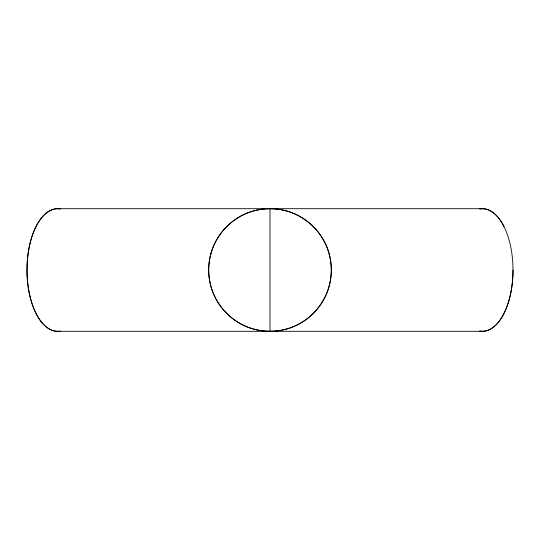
<?xml version="1.0" encoding="UTF-8"?>
<svg xmlns="http://www.w3.org/2000/svg" width="540" height="540" viewBox="0 0 540 540"><rect width="100%" height="100%" fill="white"/><g stroke="black" fill="none" stroke-linecap="round" stroke-linejoin="round"><path stroke-width="0.81" d="M57.652 208.697L482.348 208.697M482.348 331.304L57.652 331.304A61.303 30.652 -90 0 1 27.034 267.246A61.303 30.652 -90 0 1 60.406 208.946M270 208.697L270 331.304M60.406 331.054A61.303 30.652 90 0 1 27 270.567A61.303 30.652 90 0 1 59.839 208.859M479.594 208.946A61.303 30.652 -90 0 1 513 270A61.303 30.652 90 0 1 480.161 331.142M480.161 208.859A61.303 30.652 90 0 1 504.023 226.651M513 270A61.303 30.652 -90 0 1 479.594 331.054M210.884 253.773L210.114 256.898A53.48 46.312 -90 0 0 210.107 283.102C214.677 304.837 231.984 323.217 253.429 329.015A81.115 70.247 -90 0 0 270 331.297A81.115 70.247 90 0 0 286.571 329.022C308.016 323.21 325.323 304.837 329.886 283.102A53.48 46.312 -90 0 0 329.893 256.898C325.323 235.163 308.016 216.783 286.571 210.985A81.115 70.247 90 0 0 270 208.703A81.115 70.247 -90 0 0 253.429 210.978C233.05 216.526 216.331 233.375 210.884 253.773M239.348 323.089A61.303 61.303 0 0 0 331.304 270A61.303 61.303 0 0 0 239.348 216.911A61.303 61.303 0 0 0 239.348 323.089"/></g></svg>
